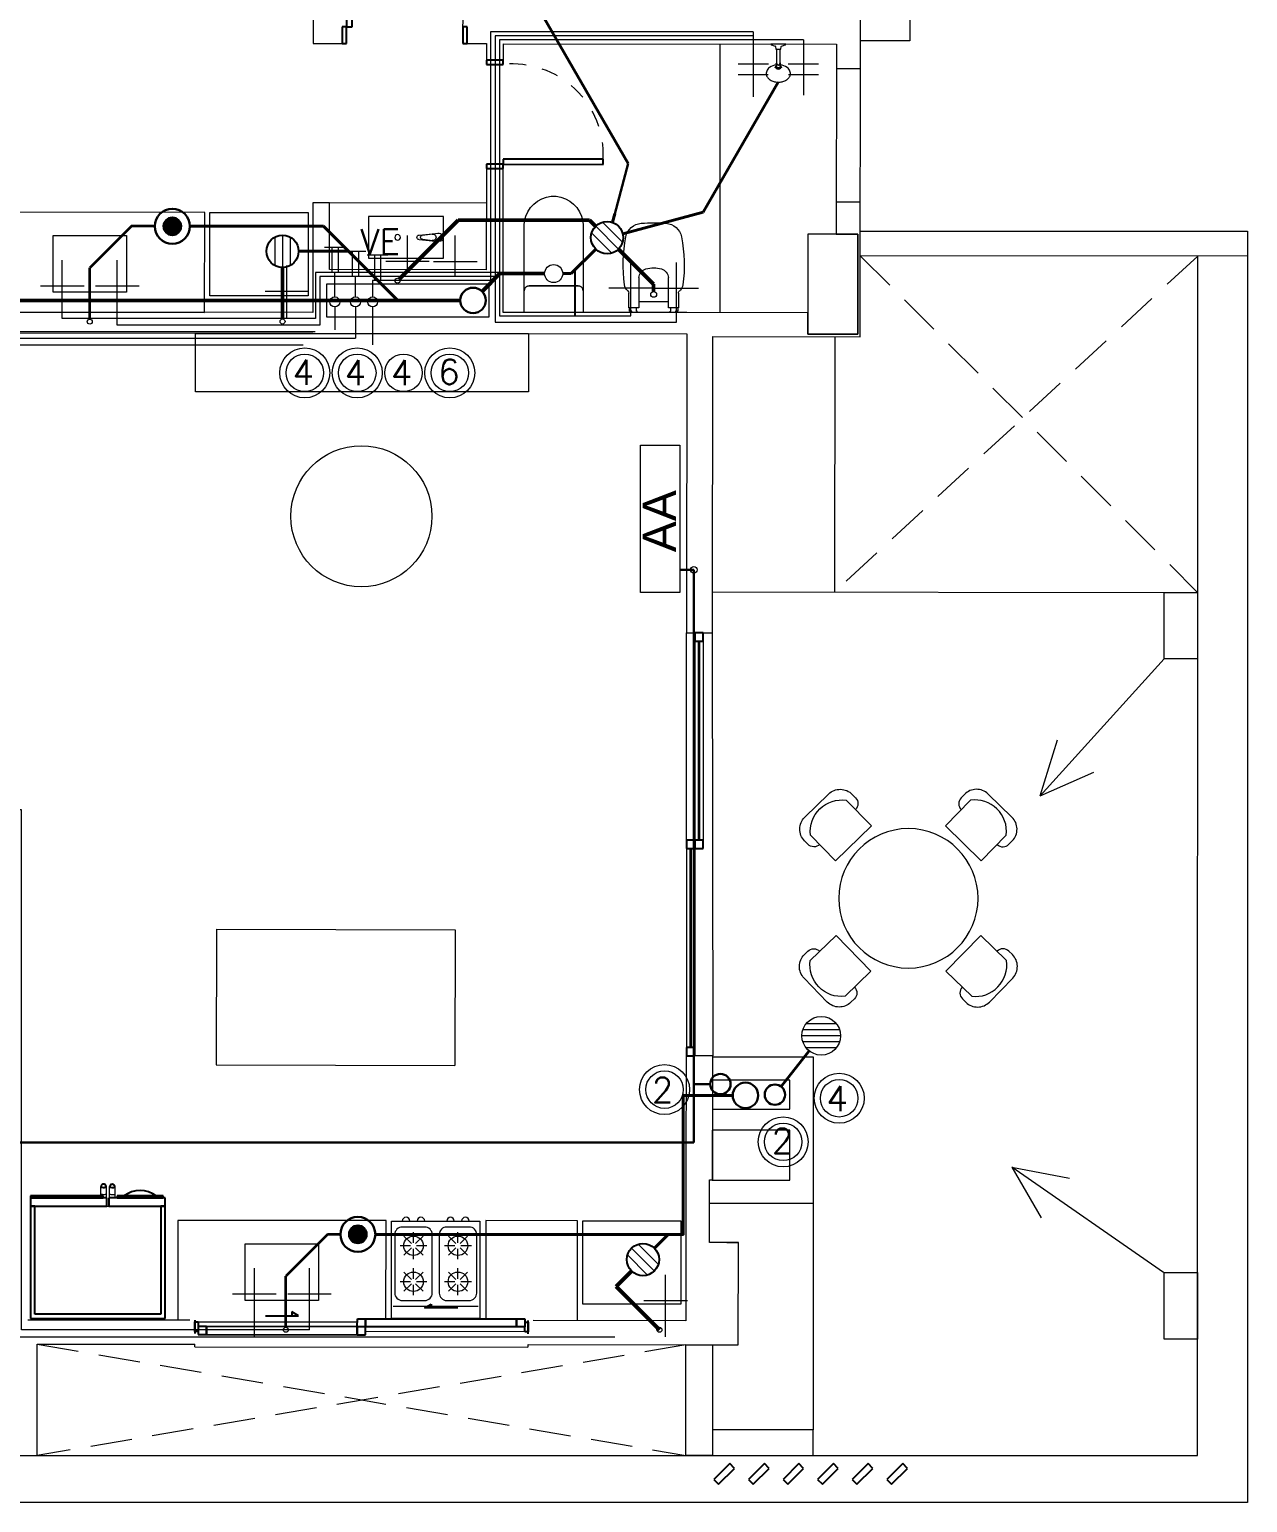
# Model space of a CAD drawing. Header units: millimetres. Extents: x 539 to 842, y -453 to -96.
# Drawn here: x 824.04 to 831.36, y -272.59 to -263.75 of the extents above; entities that cross this region are included whole.
import ezdxf
from ezdxf.enums import TextEntityAlignment as Align

# ---------------------------------------------------------------- set-up
doc = ezdxf.new("R2010")
doc.units = ezdxf.units.MM
doc.header["$LTSCALE"] = 0.1
for name, pattern in [('ACAD_ISO02W100', [15, 12, -3]), ('CONTINUA', [0]), ('HIDDEN', [0.375, 0.25, -0.125]), ('Trazo', [0.00635, 0.003175, -0.003175])]:
    doc.linetypes.add(name, pattern=pattern)
doc.layers.get('0').update_dxf_attribs({"lineweight": 5})
for name, color, linetype, lineweight in [('00-Agua Caliente', 1, 'Continuous', 20), ('00-Agua Fria', 5, 'ACAD_ISO02W100', 20), ('00-Texto AC', 7, 'Continuous', 18), ('00-Texto AF', 7, 'Continuous', 18), ('A-DETL-GENF', 7, 'Continuous', 5), ('A-DOOR', 7, 'Continuous', 5), ('A-GENM', 7, 'Continuous', 5), ('A-GLAZ', 7, 'Continuous', 5), ('A-GLAZ-CURT', 7, 'Continuous', 5), ('A-GLAZ-CWMG', 7, 'Continuous', 5), ('A-GLAZ-SILL', 7, 'Continuous', 5), ('Arq-Equipamiento', 250, 'Continuous', 5), ('Lavarropa', 7, 'HIDDEN', 5), ('MUEBLES', 250, 'Continuous', 5), ('P-SANR-FIXT', 7, 'Continuous', 5)]:
    doc.layers.add(name, color=color, linetype=linetype, lineweight=lineweight)
for name, color, linetype in [('00-Pluvial', 40, 'Continuous'), ('00-Secundario', 24, 'Continuous'), ('00-Ventilacion', 3, 'Continuous'), ('Secundario', 24, 'Continuous'), ('Textos', 7, 'Continuous')]:
    doc.layers.add(name, color=color, linetype=linetype)
doc.layers.add('00-Primario', color=7, linetype='Continuous', true_color=0xff2400)
doc.layers.add('A-DOOR-HDLN', color=5, linetype='Trazo', lineweight=5, true_color=0x0000ff)
doc.styles.add('Romans', font='romans.shx')
doc.styles.get("Standard").update_dxf_attribs({"font": 'arial.ttf'})

# ---------------------------------------------------------------- blocks, each defined once
blk = doc.blocks.new('Family6 - Puerta OBLAK - Baño-2882893-1-TORRE-ARQ-PB')
at = {"layer": 'A-DOOR', "color": 8, "lineweight": 25}
for p, q in [((-0.3, 0.05), (-0.325, 0.05)), ((-0.325, 0.05), (-0.325, -0.05)), ((-0.3, -0.05), (-0.3, 0.05)), ((0.325, 0.05), (0.3, 0.05)), ((0.3, 0.05), (0.3, -0.05)), ((0.325, -0.05), (0.325, 0.05)), ((-0.325, -0.05), (-0.3, -0.05)), ((-0.2685, -0.0508), (-0.3, -0.0508)), ((-0.3, -0.0508), (-0.3, -0.6507)), ((-0.2685, -0.6507), (-0.2685, -0.0508)), ((0.3, -0.05), (0.325, -0.05)), ((-0.3, -0.6507), (-0.2685, -0.6507))]:
    blk.add_line(p, q, dxfattribs=at)
at = {"layer": 'A-DOOR-HDLN', "color": 8}
blk.add_arc((-0.2437, -0.1049), 0.5464, 267.40168, 5.68796, dxfattribs=at)
blk = doc.blocks.new('Family5 - Puerta OPBLAK - Dormitorio-2880729-1-TORRE-ARQ-PB')
at = {"layer": 'A-DOOR', "color": 8, "lineweight": 25}
for p, q in [((-0.35, 0.05), (-0.375, 0.05)), ((-0.375, 0.05), (-0.375, -0.05)), ((-0.35, -0.05), (-0.35, 0.05)), ((0.375, 0.05), (0.35, 0.05)), ((0.35, 0.05), (0.35, -0.05)), ((0.375, -0.05), (0.375, 0.05)), ((-0.375, -0.05), (-0.35, -0.05)), ((0.35, -0.05), (0.315, -0.05)), ((0.315, -0.05), (0.315, -0.75)), ((0.35, -0.75), (0.35, -0.05)), ((0.35, -0.05), (0.375, -0.05)), ((0.315, -0.75), (0.35, -0.75))]:
    blk.add_line(p, q, dxfattribs=at)
at = {"layer": 'A-DOOR-HDLN', "color": 8}
blk.add_arc((0.3017, -0.0967), 0.6534, 175.89838, 271.16402, dxfattribs=at)
blk = doc.blocks.new('Windows_Opening-Slide_UFME_Fenetre_Coulissante_2V - 1_20 x 2_00-2724253-1-TORRE-ARQ-PB')
at = {"layer": 'A-GLAZ', "color": 8, "lineweight": 25}
for p, q in [((-0.5775, 0.1), (-0.3775, 0.1)), ((-0.4175, 0.1231), (-0.4175, 0.1)), ((-0.3775, 0.1), (-0.4175, 0.1231)), ((0.5775, 0.148), (0.3775, 0.148)), ((-1, 0.072), (-1, -0.008)), ((-1, 0.063), (-0.98, 0.063)), ((-1, 0.005), (-1, 0.063)), ((-0.98, 0.005), (-1, 0.005)), ((-0.98, 0.063), (-0.98, 0.034)), ((-0.98, 0.034), (-0.98, -0.014)), ((-0.93, 0.034), (-0.98, 0.034)), ((-0.025, 0.034), (-0.93, 0.034)), ((-0.93, 0.034), (-0.93, -0.014)), ((-0.93, -0.014), (-0.93, 0.034)), ((-0.025, 0.082), (0.025, 0.082)), ((-0.025, 0.034), (-0.025, 0.082)), ((-0.025, -0.014), (-0.025, 0.034)), ((0.025, 0.034), (-0.025, 0.034)), ((-0.025, 0.034), (-0.025, -0.014)), ((0.025, 0.034), (-0.025, 0.034)), ((0.025, 0.034), (0.025, 0.082)), ((0.025, 0.082), (0.93, 0.082)), ((0.025, 0.082), (0.025, 0.034)), ((0.025, -0.014), (0.025, 0.034)), ((0.93, 0.034), (0.025, 0.034)), ((0.93, 0.082), (0.93, 0.034)), ((0.93, 0.082), (0.98, 0.082)), ((0.93, 0.034), (0.93, 0.082)), ((0.98, 0.034), (0.93, 0.034)), ((0.98, 0.082), (0.98, 0.034)), ((0.98, 0.063), (1, 0.063)), ((0.98, 0.005), (0.98, 0.034)), ((1, 0.005), (0.98, 0.005)), ((1, -0.008), (1, 0.072)), ((1, 0.063), (1, 0.005)), ((-0.98, -0.014), (-0.93, -0.014)), ((-0.93, -0.014), (-0.025, -0.014)), ((-0.025, -0.014), (0.025, -0.014))]:
    blk.add_line(p, q, dxfattribs=at)
at = {"layer": 'A-GLAZ', "lineweight": 25}
for p, q in [((0.3775, 0.148), (0.4175, 0.1711)), ((0.4175, 0.1711), (0.4175, 0.148))]:
    blk.add_line(p, q, dxfattribs=at)
at = {"layer": 'A-GLAZ', "color": 8}
for p, q in [((-0.98, 0.063), (-0.025, 0.063)), ((0.98, 0.005), (0.025, 0.005))]:
    blk.add_line(p, q, dxfattribs=at)
at = {"layer": 'A-GLAZ-SILL', "color": 8}
for p, q in [((-1, -0.088), (-1, -0.072)), ((-1, -0.088), (1, -0.088)), ((1, -0.072), (1, -0.088))]:
    blk.add_line(p, q, dxfattribs=at)
blk = doc.blocks.new('GE_Profile_Stainless_Steel_256_cu_ft_Side-by-Side_Refrigerator_ENERGY_STAR_7908 - GE_Profile_Stainless_Steel_256_cu_ft_Side-by-Side_Refrigerator_ENERGY_STAR_7908-2745218-2-TORRE-ARQ- PB _-2_14_')
at = {"layer": 'A-GENM', "color": 8, "lineweight": 25}
for p, q in [((-0.404, 0.4445), (-0.404, -0.2302)), ((0.404, 0.4445), (-0.404, 0.4445)), ((0.404, -0.2302), (0.404, 0.4445)), ((-0.3786, -0.2302), (-0.3786, 0.4191)), ((-0.3786, 0.4191), (0.3786, 0.4191)), ((0.3786, 0.4191), (0.3786, -0.2302)), ((-0.067, -0.2302), (-0.404, -0.2302)), ((-0.404, -0.2302), (-0.404, -0.2805)), ((-0.404, -0.2302), (-0.3786, -0.2302)), ((-0.067, -0.2805), (-0.067, -0.2302)), ((0.404, -0.2302), (-0.0543, -0.2302)), ((-0.0543, -0.2302), (-0.0543, -0.2805)), ((0.3786, -0.2302), (0.404, -0.2302)), ((0.404, -0.2805), (0.404, -0.2302)), ((-0.404, -0.2805), (-0.067, -0.2805)), ((-0.1175, -0.2805), (-0.3937, -0.2805)), ((-0.3937, -0.2805), (-0.3937, -0.2912)), ((-0.3937, -0.2912), (-0.1175, -0.2912)), ((-0.1552, -0.29), (-0.3526, -0.29)), ((-0.1175, -0.2912), (-0.1175, -0.2805)), ((-0.0543, -0.2805), (0.404, -0.2805)), ((0.404, -0.2805), (-0.0316, -0.2805)), ((-0.0316, -0.2805), (-0.0316, -0.2912)), ((-0.0316, -0.2912), (0.404, -0.2912)), ((0.404, -0.2912), (0.404, -0.2805))]:
    blk.add_line(p, q, dxfattribs=at)
at = {"layer": 'A-GENM', "color": 8}
for p, q in [((-0.0543, -0.2302), (-0.067, -0.2302)), ((-0.103, -0.3007), (-0.103, -0.2833)), ((-0.103, -0.3381), (-0.103, -0.3007)), ((-0.103, -0.3451), (-0.103, -0.3381)), ((-0.0712, -0.284), (-0.0712, -0.3014)), ((-0.0712, -0.3014), (-0.0712, -0.3391)), ((-0.0712, -0.3391), (-0.0712, -0.3462)), ((-0.0508, -0.3023), (-0.0508, -0.2849)), ((-0.0508, -0.3399), (-0.0508, -0.3023)), ((-0.0508, -0.347), (-0.0508, -0.3399)), ((-0.0191, -0.2912), (-0.0191, -0.3015)), ((-0.0191, -0.3015), (-0.0191, -0.3389)), ((-0.0191, -0.3389), (-0.0191, -0.346))]:
    blk.add_line(p, q, dxfattribs=at)
at = {"layer": 'A-GENM', "color": 8, "flags": 128}
for points in [[(-0.103, -0.3381), (-0.103, -0.3378), (-0.103, -0.3373), (-0.103, -0.3365), (-0.103, -0.3354), (-0.103, -0.3341), (-0.103, -0.3325), (-0.103, -0.3307), (-0.103, -0.3286), (-0.103, -0.3262), (-0.103, -0.3236), (-0.103, -0.3208), (-0.103, -0.3177), (-0.103, -0.3143), (-0.103, -0.3108), (-0.103, -0.307), (-0.103, -0.303), (-0.103, -0.3007)], [(-0.0191, -0.3015), (-0.0191, -0.3056), (-0.0191, -0.3096), (-0.0191, -0.3132), (-0.0191, -0.3167), (-0.0191, -0.3199), (-0.0191, -0.3229), (-0.0191, -0.3257), (-0.0191, -0.3281), (-0.0191, -0.3304), (-0.0191, -0.3324), (-0.0191, -0.3341), (-0.0191, -0.3356), (-0.0191, -0.3368), (-0.0191, -0.3377), (-0.0191, -0.3384), (-0.0191, -0.3388), (-0.0191, -0.3389)]]:
    blk.add_lwpolyline(points, dxfattribs=at)
at = {"layer": 'A-GENM', "color": 8, "lineweight": 25, "flags": 128}
for points in [[(-0.0712, -0.3462), (-0.0772, -0.3431), (-0.0836, -0.3415), (-0.0903, -0.3413), (-0.0968, -0.3425), (-0.103, -0.3451)], [(-0.103, -0.3451), (-0.1024, -0.3492), (-0.1009, -0.3529), (-0.0985, -0.3562), (-0.0953, -0.3587), (-0.0916, -0.3604), (-0.0876, -0.361), (-0.0836, -0.3606), (-0.0797, -0.3592), (-0.0764, -0.3569), (-0.0738, -0.3538), (-0.072, -0.3501), (-0.0712, -0.3462)], [(-0.0191, -0.346), (-0.0252, -0.3433), (-0.0317, -0.3421), (-0.0384, -0.3423), (-0.0449, -0.344), (-0.0508, -0.347)], [(-0.0508, -0.347), (-0.05, -0.351), (-0.0483, -0.3546), (-0.0456, -0.3577), (-0.0423, -0.36), (-0.0385, -0.3614), (-0.0344, -0.3618), (-0.0304, -0.3612), (-0.0267, -0.3595), (-0.0235, -0.357), (-0.0211, -0.3538), (-0.0196, -0.35), (-0.0191, -0.346)]]:
    blk.add_lwpolyline(points, dxfattribs=at)
at = {"layer": 'A-GENM', "color": 8, "lineweight": 25}
blk.add_arc((-0.2539, -0.1634), 0.1605, 232.06769, 307.93231, dxfattribs=at)
at = {"layer": 'A-GENM', "color": 8}
for centre, start_param, end_param in [((-0.0879, -0.302), 0.990204, 2.086934), ((-0.0341, -0.3028), 1.493351, 2.151389)]:
    blk.add_ellipse(centre, major_axis=(0.0304, 0), ratio=0.707107, start_param=start_param, end_param=end_param, dxfattribs=at)
for points in [[(-0.103, -0.3007), (-0.0991, -0.299), (-0.0915, -0.2973), (-0.0802, -0.298), (-0.074, -0.3001), (-0.0712, -0.3014)], [(-0.0508, -0.3023), (-0.0471, -0.3005), (-0.0396, -0.2984), (-0.0283, -0.2986), (-0.022, -0.3003), (-0.0191, -0.3015)]]:
    blk.add_open_spline(points, degree=3, knots=[0, 0, 0, 0, 0.4, 0.7, 1, 1, 1, 1], dxfattribs=at)
blk = doc.blocks.new('Cocina 51cm')
at = {"layer": 'MUEBLES', "color": 8}
for p, q in [((-0.255, -0.036), (0, -0.036)), ((0, -0.036), (0.255, -0.036)), ((-0.1908, -0.1273), (-0.1462, -0.1718)), ((-0.1335, -0.1035), (-0.1335, -0.1666)), ((-0.0762, -0.1273), (-0.1207, -0.1718)), ((0.0762, -0.1273), (0.1207, -0.1718)), ((0.1335, -0.1035), (0.1335, -0.1666)), ((0.1908, -0.1273), (0.1462, -0.1718)), ((-0.2145, -0.1846), (-0.1515, -0.1846)), ((-0.1462, -0.1973), (-0.1908, -0.2419)), ((-0.1335, -0.2026), (-0.1335, -0.2656)), ((-0.1207, -0.1973), (-0.0762, -0.2419)), ((-0.1154, -0.1846), (-0.0524, -0.1846)), ((0.0524, -0.1846), (0.1154, -0.1846)), ((0.1207, -0.1973), (0.0762, -0.2419)), ((0.1335, -0.2026), (0.1335, -0.2656)), ((0.1462, -0.1973), (0.1908, -0.2419)), ((0.1515, -0.1846), (0.2145, -0.1846)), ((-0.1908, -0.3433), (-0.1462, -0.3879)), ((-0.1335, -0.3196), (-0.1335, -0.3826)), ((-0.0762, -0.3433), (-0.1207, -0.3879)), ((0.0762, -0.3433), (0.1207, -0.3879)), ((0.1335, -0.3196), (0.1335, -0.3826)), ((0.1908, -0.3433), (0.1462, -0.3879)), ((-0.2145, -0.4006), (-0.1515, -0.4006)), ((-0.1462, -0.4134), (-0.1908, -0.4579)), ((-0.1335, -0.4187), (-0.1335, -0.4817)), ((-0.1207, -0.4134), (-0.0762, -0.4579)), ((-0.1154, -0.4006), (-0.0524, -0.4006)), ((0.0524, -0.4006), (0.1154, -0.4006)), ((0.1207, -0.4134), (0.0762, -0.4579)), ((0.1335, -0.4187), (0.1335, -0.4817)), ((0.1462, -0.4134), (0.1908, -0.4579)), ((0.1515, -0.4006), (0.2145, -0.4006))]:
    blk.add_line(p, q, dxfattribs=at)
blk.add_lwpolyline([(-0.265, 0.036), (0.265, 0.036), (0.265, -0.5492), (-0.265, -0.5492)], close=True, dxfattribs=at)
for points in [[(-0.201, -0.5132), (-0.0659, -0.5132, 0.414214), (-0.0209, -0.4682), (-0.0209, -0.117, 0.414214), (-0.0659, -0.072), (-0.201, -0.072, 0.414214), (-0.246, -0.117), (-0.246, -0.4682, 0.414214)], [(0.0659, -0.5132), (0.201, -0.5132, 0.414214), (0.246, -0.4682), (0.246, -0.117, 0.414214), (0.201, -0.072), (0.0659, -0.072, 0.414214), (0.0209, -0.117), (0.0209, -0.4682, 0.414214)]]:
    blk.add_lwpolyline(points, format="xyb", close=True, dxfattribs=at)
for centre in [(-0.1335, -0.1846), (0.1335, -0.1846), (-0.1335, -0.4006), (0.1335, -0.4006)]:
    blk.add_circle(centre, 0.0585, dxfattribs=at)
for centre in [(-0.1782, -0.5492), (-0.0887, -0.5492), (0.0887, -0.5492), (0.1782, -0.5492)]:
    blk.add_arc(centre, 0.0225, 180, 0, dxfattribs=at)
blk = doc.blocks.new('Shower-Valve_Trim-KOHLER-Alteo-K-TS45106 - 2_5 GPM_ 2BZ-Oil-Rubed Nickel-V7-2-TORRE-ARQ- PB _-2_14_')
at = {"layer": 'P-SANR-FIXT', "color": 8}
for p, q in [((2.5274, -14.2181), (2.5169, -14.2613)), ((2.5304, -14.2201), (2.5274, -14.2181)), ((2.5169, -14.2613), (2.5063, -14.3045)), ((2.5063, -14.3045), (2.5099, -14.304)), ((2.5273, -14.281), (2.5422, -14.2823)), ((2.5491, -14.2543), (2.5352, -14.2486)), ((2.5433, -14.2816), (2.544, -14.2785)), ((2.544, -14.2785), (2.5489, -14.2585)), ((2.544, -14.2785), (2.6228, -14.2978)), ((2.5489, -14.2585), (2.5496, -14.2555)), ((2.6277, -14.2778), (2.5489, -14.2585)), ((2.6228, -14.2978), (2.6275, -14.299)), ((2.6273, -14.3012), (2.6353, -14.3032)), ((2.6277, -14.2778), (2.6324, -14.2789)), ((2.6412, -14.2788), (2.6333, -14.2768)), ((2.6353, -14.3032), (2.6403, -14.3044)), ((2.6412, -14.2788), (2.6463, -14.28))]:
    blk.add_line(p, q, dxfattribs=at)
for centre, radius, start, end in [((2.5286, -14.2227), 0.00317, 6.88973, 54.99277), ((2.3096, -14.2492), 0.2237, 0.86448, 6.88973), ((2.697, -14.2785), 0.0469, 98.13329, 131.08312), ((2.696, -14.2716), 0.0399, 63.16756, 98.13329), ((2.6956, -14.2724), 0.0408, 36.25317, 63.16756), ((2.5094, -14.3008), 0.00318, 277.49573, 325.59877), ((2.3275, -14.1762), 0.2237, 325.59877, 331.62402), ((2.527, -14.284), 0.00308, 84.79207, 151.62402), ((2.5364, -14.2458), 0.00308, 180.86448, 247.69643), ((2.5423, -14.2813), 0.000995, 264.79207, 346.24425), ((2.5487, -14.2552), 0.000995, 346.24425, 67.69643), ((2.629, -14.2944), 0.00706, 209.18005, 256.24425), ((2.6316, -14.2837), 0.00706, 76.24425, 123.30845), ((2.7252, -14.3132), 0.0905, 173.6216, 201.40538), ((2.6532, -14.2979), 0.0156, 203.24425, 228.68804), ((2.6423, -14.2962), 0.00848, 256.24425, 285.40268), ((2.7256, -14.3114), 0.0905, 131.08312, 158.8669), ((2.6414, -14.2929), 0.0119, 285.40268, 336.41209), ((2.6547, -14.2917), 0.0156, 103.80047, 129.24425), ((2.6364, -14.3294), 0.0206, 46.321, 64.72443), ((2.6442, -14.2882), 0.00848, 47.08582, 76.24425), ((2.6419, -14.2907), 0.0119, 356.07641, 47.08582), ((2.639, -14.2912), 0.0148, 333.96033, 346.24425), ((2.639, -14.2912), 0.0148, 346.24425, 358.52817), ((2.6544, -14.2561), 0.0206, 267.76407, 286.1675), ((2.6759, -14.2869), 0.0652, 13.90573, 36.25317), ((2.642, -14.2919), 0.0998, 333.27475, 346.24425), ((2.642, -14.2919), 0.0998, 346.24425, 359.21375), ((2.6548, -14.2921), 0.0869, 359.21375, 13.90573), ((2.6846, -14.3292), 0.0469, 201.40538, 234.35521), ((2.6805, -14.3348), 0.0399, 234.35521, 269.32094), ((2.6805, -14.334), 0.0408, 269.32094, 296.23533), ((2.6697, -14.312), 0.0652, 296.23533, 318.58277), ((2.6535, -14.2977), 0.0869, 318.58277, 333.27475)]:
    blk.add_arc(centre, radius, start, end, dxfattribs=at)
for centre, major_axis, start_param, end_param in [((2.63, -14.289), (0.0025, 0.01), 3.141593, 4.712389), ((2.63, -14.289), (0.0025, 0.01), 4.712389, 6.283185), ((2.6499, -14.2938), (0.0042, 0.0171), 2.888228, 4.712389), ((2.6499, -14.2938), (0.00241, 0.00985), 3.041039, 4.712389), ((2.6499, -14.2938), (0.0042, 0.0171), 4.712389, 6.53655), ((2.6499, -14.2938), (0.00241, 0.00985), 4.712389, 6.383739)]:
    blk.add_ellipse(centre, major_axis=major_axis, ratio=0.707107, start_param=start_param, end_param=end_param, dxfattribs=at)
for points in [[(2.6393, -14.2912), (2.6389, -14.2927), (2.6378, -14.2956), (2.6351, -14.2992), (2.632, -14.301), (2.6293, -14.3015), (2.628, -14.3014), (2.6273, -14.3012)], [(2.6393, -14.2912), (2.6397, -14.2897), (2.64, -14.2867), (2.6392, -14.2823), (2.6374, -14.2792), (2.6352, -14.2775), (2.634, -14.277), (2.6333, -14.2768)]]:
    blk.add_open_spline(points, degree=3, knots=[1.570796, 1.570796, 1.570796, 1.570796, 1.963495, 2.356194, 2.748894, 2.945243, 3.141593, 3.141593, 3.141593, 3.141593], dxfattribs=at)
blk = doc.blocks.new('Sanitary_Toilets_Ceramica-Catalano_Zero-70-One-Piece-Close-Coupled-Syphonic - Default-V1-2-TORRE-ARQ- PB _-2_14_')
at = {"layer": 'A-DETL-GENF', "color": 8}
for p, q in [((0.0444, 0.177), (0.0015, 0.177)), ((0.0887, 0.177), (0.0444, 0.177)), ((0.1331, 0.177), (0.0887, 0.177)), ((0.1331, 0.177), (0.1423, 0.1755)), ((0.524, 0.177), (0.1331, 0.177)), ((0.1423, 0.1755), (0.1331, 0.177)), ((0.5531, 0.1746), (0.524, 0.177)), ((0.1423, 0.1755), (0.1507, 0.1713)), ((0.1507, 0.1713), (0.1423, 0.1755)), ((0.1507, 0.1713), (0.1573, 0.1646)), ((0.1573, 0.1646), (0.1507, 0.1713)), ((0.1573, 0.1646), (0.1616, 0.1563)), ((0.1616, 0.1563), (0.1573, 0.1646)), ((0.1616, 0.1563), (0.1631, 0.147)), ((0.1631, 0.147), (0.1616, 0.1563)), ((0.1631, 0.147), (0.1631, -0.147)), ((0.1631, 0.098), (0.1631, 0.147)), ((0.1631, 0.049), (0.1631, 0.098)), ((0.5815, 0.1674), (0.5531, 0.1746)), ((0.6082, 0.1557), (0.5815, 0.1674)), ((0.6327, 0.1397), (0.6082, 0.1557)), ((0.6542, 0.1199), (0.6327, 0.1397)), ((0.6722, 0.0968), (0.6542, 0.1199)), ((0.6861, 0.0711), (0.6722, 0.0968)), ((0.1631, 0), (0.1631, 0.049)), ((0.6956, 0.0435), (0.6861, 0.0711)), ((0.7004, 0.0146), (0.6956, 0.0435)), ((0.7004, -0.0146), (0.7004, 0.0146)), ((0.1631, -0.049), (0.1631, 0)), ((0.1631, -0.098), (0.1631, -0.049)), ((0.6722, -0.0968), (0.6861, -0.0711)), ((0.6861, -0.0711), (0.6956, -0.0435)), ((0.6956, -0.0435), (0.7004, -0.0146)), ((0.1423, -0.1755), (0.1331, -0.177)), ((0.1331, -0.177), (0.1423, -0.1755)), ((0.1507, -0.1713), (0.1423, -0.1755)), ((0.1423, -0.1755), (0.1507, -0.1713)), ((0.1573, -0.1646), (0.1507, -0.1713)), ((0.1507, -0.1713), (0.1573, -0.1646)), ((0.1616, -0.1563), (0.1573, -0.1646)), ((0.1573, -0.1646), (0.1616, -0.1563)), ((0.1631, -0.147), (0.1616, -0.1563)), ((0.1616, -0.1563), (0.1631, -0.147)), ((0.1631, -0.147), (0.1631, -0.098)), ((0.524, -0.177), (0.5531, -0.1746)), ((0.5531, -0.1746), (0.5815, -0.1674)), ((0.5815, -0.1674), (0.6082, -0.1557)), ((0.6082, -0.1557), (0.6327, -0.1397)), ((0.6327, -0.1397), (0.6542, -0.1199)), ((0.6542, -0.1199), (0.6722, -0.0968)), ((0.0015, -0.177), (0.0444, -0.177)), ((0.0444, -0.177), (0.0887, -0.177)), ((0.0887, -0.177), (0.1331, -0.177)), ((0.1331, -0.177), (0.524, -0.177))]:
    blk.add_line(p, q, dxfattribs=at)
blk = doc.blocks.new('Vitreous china bidet _ Debba _ Roca _ 355994xx0 - White - Debba- Roca-2705266-2-TORRE-ARQ- PB _-2_14_')
at = {"layer": 'P-SANR-FIXT', "color": 8}
for p, q in [((0.0357, 0.0802), (0.0357, 0.2622)), ((0.2143, 0.2622), (0.2143, 0.0802)), ((-0.0236, 0.1689), (-0.0236, 0.0802)), ((0.0357, 0.1159), (0.2143, 0.1159)), ((0.2736, 0.0802), (0.2738, 0.1687)), ((-0.0236, 0.0802), (-0.0194, 0.0802)), ((-0.0194, 0.0802), (-0.0194, 0.0596)), ((-0.0194, 0.0802), (0.0221, 0.0802)), ((-0.0194, 0.0596), (-0.006, 0.0596)), ((-0.006, 0.0596), (-0.006, 0.0508)), ((0.0221, 0.0802), (0.0357, 0.0802)), ((0.0221, 0.0596), (0.0221, 0.0802)), ((0.026, 0.0596), (0.0221, 0.0596)), ((0.026, 0.0508), (0.026, 0.0596)), ((0.2143, 0.0802), (0.2279, 0.0802)), ((0.224, 0.0596), (0.2279, 0.0596)), ((0.224, 0.0508), (0.224, 0.0596)), ((0.2279, 0.0802), (0.2694, 0.0802)), ((0.2279, 0.0596), (0.2279, 0.0802)), ((0.256, 0.0508), (0.256, 0.0596)), ((0.256, 0.0596), (0.2694, 0.0596)), ((0.2694, 0.0596), (0.2694, 0.0802)), ((0.2694, 0.0802), (0.2736, 0.0802))]:
    blk.add_line(p, q, dxfattribs=at)
for centre, radius, start, end in [((0.0575, 0.4868), 0.1013, 93.86915, 168.75559), ((0.125, -0.5106), 1.1009, 86.13085, 93.86915), ((0.1925, 0.4868), 0.1013, 11.24441, 86.13085), ((0.8089, 0.3374), 0.8673, 168.75559, 187.87391), ((-0.5589, 0.3374), 0.8673, 352.12609, 11.24441), ((0.1, 0.2529), 0.0649, 110.16908, 171.83092), ((0.1293, 0.1353), 0.1859, 91.32885, 106.15101), ((0.1207, 0.1353), 0.1859, 73.84899, 88.67115), ((0.15, 0.2529), 0.0649, 8.16908, 69.83092), ((0.0086, 0.2267), 0.0594, 187.87391, 225.1331), ((-0.0411, 0.1689), 0.0175, 0, 63.70008), ((0.125, 0.1608), 0.0175, 0, 180), ((0.2904, 0.1686), 0.0167, 126.27151, 179.72849), ((0.2414, 0.2267), 0.0594, 311.25476, 352.12609), ((0.125, 0.1608), 0.0175, 180, 0)]:
    blk.add_arc(centre, radius, start, end, dxfattribs=at)
blk = doc.blocks.new('mesad')
at = {"layer": 'MUEBLES'}
for points in [[(-0.3235, 0.533), (-0.3235, 0.533, 0.414214), (-0.3245, 0.6037), (-0.3454, 0.6241, 0.414214), (-0.4868, 0.6222), (-0.6263, 0.4788, 0.414214), (-0.6244, 0.3374), (-0.6035, 0.3171, 0.414214), (-0.5328, 0.318), (-0.5328, 0.318)], [(0.3235, 0.533), (0.3235, 0.533, -0.414214), (0.3245, 0.6037), (0.3454, 0.6241, -0.414214), (0.4868, 0.6222), (0.6263, 0.4788, -0.414214), (0.6244, 0.3374), (0.6035, 0.3171, -0.414214), (0.5328, 0.318), (0.5328, 0.318)], [(-0.533, -0.3235), (-0.533, -0.3235, 0.414214), (-0.6037, -0.3245), (-0.6241, -0.3454, 0.414214), (-0.6222, -0.4868), (-0.4788, -0.6263, 0.414214), (-0.3374, -0.6244), (-0.3171, -0.6035, 0.414214), (-0.318, -0.5328), (-0.318, -0.5328)], [(0.533, -0.3235), (0.533, -0.3235, -0.414214), (0.6037, -0.3245), (0.6241, -0.3454, -0.414214), (0.6222, -0.4868), (0.4788, -0.6263, -0.414214), (0.3374, -0.6244), (0.3171, -0.6035, -0.414214), (0.318, -0.5328), (0.318, -0.5328)]]:
    blk.add_lwpolyline(points, format="xyb", dxfattribs=at)
for points in [[(-0.5893, 0.3731), (-0.4344, 0.2223), (-0.2251, 0.4372), (-0.3801, 0.5881, 0.490132)], [(0.5893, 0.3731), (0.4344, 0.2223), (0.2251, 0.4372), (0.3801, 0.5881, -0.490132)], [(-0.3731, -0.5893), (-0.2223, -0.4344), (-0.4372, -0.2251), (-0.5881, -0.3801, 0.490132)], [(0.3731, -0.5893), (0.2223, -0.4344), (0.4372, -0.2251), (0.5881, -0.3801, -0.490132)]]:
    blk.add_lwpolyline(points, format="xyb", close=True, dxfattribs=at)
at = {"layer": 'MUEBLES', "ltscale": 1e-05}
blk.add_circle((0, 0), 0.4185, dxfattribs=at)
blk = doc.blocks.new('Bacha 45x25cm')
at = {"layer": 'MUEBLES', "color": 8}
for p, q in [((0.1116, 0.1456), (0.0994, 0.0278)), ((0.1062, 0.0625), (0.1134, 0.1271)), ((0.1367, 0.1258), (0.1438, 0.0625)), ((0.1384, 0.1456), (0.1506, 0.0278))]:
    blk.add_line(p, q, dxfattribs=at)
blk.add_lwpolyline([(0, 0.45), (0.25, 0.45), (0.25, 0), (0, 0)], close=True, dxfattribs=at)
blk.add_circle((0.125, 0.275), 0.0166, dxfattribs=at)
for centre, radius, start, end in [((0.125, 0.1456), 0.0134, 0, 180), ((0.125, 0.1258), 0.0117, 360, 173.64144), ((0.125, 0.0278), 0.0256, 168.17214, 11.82786), ((0.125, 0.0625), 0.0188, 167.28289, 12.84679)]:
    blk.add_arc(centre, radius, start, end, dxfattribs=at)
blk = doc.blocks.new('Panel de sistema - Acristalado-1102633-TORRE1-1 PISO')
at = {"layer": 'A-GLAZ-CURT', "lineweight": 18}
for p, q in [((0.5973, 0.005), (-0.5973, 0.005)), ((-0.5973, 0.005), (-0.5973, -0.005)), ((0.5973, -0.005), (0.5973, 0.005)), ((-0.5973, -0.005), (0.5973, -0.005))]:
    blk.add_line(p, q, dxfattribs=at)
blk = doc.blocks.new('Montante rectangular - 50x50-1102634-TORRE1-1 PISO')
at = {"layer": 'A-GLAZ-CWMG', "lineweight": 25}
for p, q in [((0, 0.025), (-0.05, 0.025)), ((-0.05, 0.025), (-0.05, -0.025)), ((0, -0.025), (0, 0.025)), ((-0.05, -0.025), (0, -0.025))]:
    blk.add_line(p, q, dxfattribs=at)
blk = doc.blocks.new('Montante rectangular - 50x50-1102635-TORRE1-1 PISO')
at = {"layer": 'A-GLAZ-CWMG', "lineweight": 25}
for p, q in [((-0.05, 0.025), (0, 0.025)), ((-0.05, -0.025), (-0.05, 0.025)), ((0, 0.025), (0, -0.025)), ((0, -0.025), (-0.05, -0.025))]:
    blk.add_line(p, q, dxfattribs=at)
blk = doc.blocks.new('Montante rectangular - 50x50-1088808-TORRE1-1 PISO')
at = {"layer": 'A-GLAZ-CWMG'}
for p, q in [((17.9027, 2.1642), (17.9027, 0.9696)), ((17.9527, 2.1642), (17.9527, 0.9696))]:
    blk.add_line(p, q, dxfattribs=at)
blk = doc.blocks.new('Montante rectangular - 4x15 a 45_-1095820-TORRE1-1 PISO')
at = {"layer": 'A-GLAZ-CWMG', "lineweight": 25}
for p, q in [((-0.0619, 0.0336), (-0.0336, 0.0619)), ((0.0336, -0.0619), (-0.0619, 0.0336)), ((-0.0336, 0.0619), (0.0619, -0.0336)), ((0.0619, -0.0336), (0.0336, -0.0619))]:
    blk.add_line(p, q, dxfattribs=at)
blk = doc.blocks.new('T1-2 A 4P-2020')
at = {"color": 8, "lineweight": 5}
for p, q in [((4124.4978, 1308.9634), (4124.5037, 1314.8483)), ((4121.2148, 1313.1419), (4121.2124, 1310.7247)), ((4121.2124, 1310.7247), (4121.3874, 1310.7245)), ((4122.1374, 1310.7238), (4122.2541, 1310.7236)), ((4122.2541, 1310.7236), (4122.254, 1310.6236)), ((4122.3555, 1310.6235), (4122.3556, 1310.722)), ((4122.3556, 1310.722), (4124.3556, 1310.72)), ((4123.656, 1310.72), (4123.656, 1309.1075)), ((4124.3556, 1310.72), (4124.3545, 1309.5785)), ((4122.254, 1310.6236), (4122.2548, 1310.6236)), ((4122.3548, 1310.6235), (4122.3555, 1310.6235)), ((4124.3555, 1310.573), (4124.4995, 1310.5728)), ((4122.3549, 1309.9985), (4122.3549, 1309.9735)), ((4122.2534, 1309.9736), (4122.2527, 1309.3656)), ((4122.2541, 1309.9736), (4122.2534, 1309.9736)), ((4122.354, 1309.1095), (4122.3549, 1309.9735)), ((4122.3549, 1309.9735), (4122.3541, 1309.9735)), ((4120.5614, 1309.7098), (4119.1815, 1309.7112)), ((4121.2114, 1309.7667), (4121.211, 1309.3667)), ((4121.3114, 1309.7666), (4121.2114, 1309.7667)), ((4121.311, 1309.3666), (4121.3114, 1309.7666)), ((4122.2531, 1309.7656), (4121.3114, 1309.7666)), ((4124.3555, 1309.773), (4124.4995, 1309.7728)), ((4120.5608, 1309.1098), (4120.5614, 1309.7098)), ((4119.651, 1309.2307), (4119.6513, 1309.5707)), ((4119.6513, 1309.5707), (4120.0913, 1309.5703)), ((4120.0913, 1309.5703), (4120.091, 1309.2303)), ((4124.1835, 1309.5787), (4124.1829, 1308.9787)), ((4124.4835, 1309.5784), (4124.1835, 1309.5787)), ((4124.3545, 1309.5785), (4124.4835, 1309.5784)), ((4124.4835, 1309.5784), (4124.4829, 1308.9784)), ((4124.4829, 1308.9784), (4124.4835, 1309.5784)), ((4121.211, 1309.3667), (4121.2108, 1309.1092)), ((4122.2527, 1309.3656), (4121.311, 1309.3666)), ((4121.2957, 1309.0816), (4121.2959, 1309.2816)), ((4121.2959, 1309.2816), (4122.2677, 1309.2806)), ((4122.2677, 1309.2806), (4122.2675, 1309.0806)), ((4120.091, 1309.2303), (4119.651, 1309.2307)), ((4121.2108, 1309.1092), (4117.6552, 1309.1127)), ((4119.1809, 1309.1112), (4120.5608, 1309.1098)), ((4123.4566, 1309.1084), (4122.354, 1309.1095)), ((4124.183, 1309.1077), (4123.4566, 1309.1084)), ((4124.1829, 1308.9787), (4124.183, 1309.1077)), ((4122.2675, 1309.0806), (4121.2957, 1309.0816)), ((4117.6551, 1308.9877), (4121.2106, 1308.9842)), ((4121.2106, 1308.9842), (4122.2674, 1308.9831)), ((4122.2674, 1308.9831), (4123.4565, 1308.9819)), ((4123.4565, 1308.9819), (4123.4554, 1307.1853)), ((4123.6108, 1307.1853), (4123.6125, 1308.9643)), ((4123.6125, 1308.9643), (4124.4978, 1308.9634)), ((4124.1829, 1308.9787), (4124.4829, 1308.9784)), ((4124.4829, 1308.9784), (4124.1829, 1308.9787)), ((4120.6321, 1305.4065), (4120.6305, 1304.5926)), ((4120.6321, 1305.4065), (4122.0663, 1305.4036)), ((4122.0663, 1305.4036), (4122.0646, 1304.5897)), ((4120.6304, 1304.5926), (4122.0646, 1304.5897)), ((4123.4522, 1304.646), (4123.4515, 1303.9873)), ((4123.6125, 1303.9021), (4123.6125, 1304.646)), ((4123.4515, 1303.9873), (4123.4506, 1303.0563)), ((4123.5921, 1303.5271), (4123.5924, 1303.9021)), ((4123.5924, 1303.9021), (4123.6125, 1303.9021)), ((4120.4004, 1303.6593), (4120.3998, 1303.0593)), ((4121.6504, 1303.6581), (4120.4004, 1303.6593)), ((4121.6498, 1303.0681), (4121.6504, 1303.6581)), ((4122.2504, 1303.6575), (4122.2498, 1303.0675)), ((4122.8004, 1303.6569), (4122.2504, 1303.6575)), ((4122.7998, 1303.0569), (4122.8004, 1303.6569)), ((4123.7666, 1303.527), (4123.5921, 1303.5271)), ((4123.6966, 1303.5271), (4123.7666, 1303.5269)), ((4123.766, 1302.912), (4123.7666, 1303.527)), ((4120.805, 1303.1789), (4120.8053, 1303.5189)), ((4120.8053, 1303.5189), (4121.2453, 1303.5185)), ((4121.2453, 1303.5185), (4121.245, 1303.1785)), ((4121.245, 1303.1785), (4120.805, 1303.1789)), ((4120.4732, 1303.0593), (4119.4998, 1303.0602)), ((4123.4506, 1303.0563), (4122.5332, 1303.0572)), ((4119.555, 1302.2477), (4119.5557, 1302.9162)), ((4119.5557, 1302.9162), (4120.5031, 1302.9152)), ((4122.5031, 1302.9132), (4123.5915, 1302.9121)), ((4123.5915, 1302.9121), (4123.766, 1302.912)), ((4118.4024, 1302.2488), (4119.555, 1302.2477))]:
    blk.add_line(p, q, dxfattribs=at)
at = {"color": 8, "linetype": 'HIDDEN', "lineweight": 5, "ltscale": 10}
for p, q in [((4126.5253, 1309.4481), (4124.3441, 1307.4311)), ((4124.4983, 1309.4501), (4126.5243, 1307.4292)), ((4123.4505, 1302.9119), (4119.555, 1302.2477)), ((4119.5557, 1302.9162), (4123.4505, 1302.2477))]:
    blk.add_line(p, q, dxfattribs=at)
at = {"color": 8}
for p, q in [((4126.5243, 1302.2477), (4126.5253, 1309.4481)), ((4124.3455, 1308.9641), (4124.3441, 1307.4311)), ((4123.6109, 1307.4318), (4126.3243, 1307.4292)), ((4123.4554, 1307.1853), (4123.6108, 1307.1853)), ((4123.4554, 1305.9407), (4123.4554, 1307.1853)), ((4123.6082, 1307.1853), (4123.6125, 1304.646)), ((4123.6125, 1304.646), (4123.4554, 1304.646)), ((4124.2158, 1303.7613), (4124.2158, 1302.4027)), ((4119.555, 1302.2477), (4126.5243, 1302.2477))]:
    blk.add_line(p, q, dxfattribs=at)
for points in [[(4124.4997, 1310.8892), (4124.7964, 1310.8891), (4124.7964, 1310.7391), (4124.4997, 1310.7392)], [(4124.0758, 1304.5013), (4123.6101, 1304.5013), (4123.6101, 1304.3263), (4124.0758, 1304.3263)], [(4124.0758, 1304.2013), (4123.6099, 1304.2013), (4123.6099, 1303.9013), (4124.0758, 1303.9013)], [(4123.4505, 1302.9119), (4123.6105, 1302.9119), (4123.6105, 1302.2477), (4123.4505, 1302.2477)]]:
    blk.add_lwpolyline(points, close=True, dxfattribs=at)
for points in [[(4124.4985, 1309.5978), (4126.8243, 1309.5978), (4126.8243, 1309.4478), (4124.4983, 1309.4501)], [(4126.8243, 1309.4478), (4126.8243, 1301.9653), (4115.5998, 1301.9653)], [(4126.3243, 1307.0292), (4126.3243, 1307.4292), (4126.5243, 1307.4292), (4126.5243, 1307.0292), (4126.3243, 1307.0292)], [(4123.6102, 1304.6413), (4124.2158, 1304.6413), (4124.2158, 1303.7613), (4123.5923, 1303.7613)], [(4126.3243, 1302.946), (4126.3243, 1303.346), (4126.5243, 1303.346), (4126.5243, 1302.946), (4126.3243, 1302.946)], [(4124.2159, 1302.2477), (4124.2159, 1302.4027), (4123.6159, 1302.4027)]]:
    blk.add_lwpolyline(points, dxfattribs=at)
at = {"color": 8, "lineweight": 5}
blk.add_lwpolyline([(4120.5068, 1308.9829), (4122.5068, 1308.9829), (4122.5068, 1308.6329), (4120.5068, 1308.6329), (4120.5068, 1308.9829)], dxfattribs=at)
blk.add_circle((4121.5025, 1307.8859), 0.4233, dxfattribs=at)
at = {"layer": 'Lavarropa', "color": 8, "linetype": 'CONTINUA', "lineweight": 13}
for points in [[(4120.5925, 1309.7098), (4121.1825, 1309.7098), (4121.1825, 1309.2098), (4120.5925, 1309.2098)], [(4122.8316, 1303.6569), (4123.4216, 1303.6569), (4123.4216, 1303.1569), (4122.8316, 1303.1569)]]:
    blk.add_lwpolyline(points, close=True, dxfattribs=at)
at = {"color": 8, "lineweight": 5}
for name, p, rotation in [('Family5 - Puerta OPBLAK - Dormitorio-2880729-1-TORRE-ARQ-PB', (4121.7624, 1310.7741), 179.9427042777395), ('Shower-Valve_Trim-KOHLER-Alteo-K-TS45106 - 2_5 GPM_ 2BZ-Oil-Rubed Nickel-V7-2-TORRE-ARQ- PB _-2_14_', (4137.2602, 1316.5558), 283.7557496523173), ('Family6 - Puerta OBLAK - Baño-2882893-1-TORRE-ARQ-PB', (4122.3044, 1310.2986), 89.94270428824395), ('GE_Profile_Stainless_Steel_256_cu_ft_Side-by-Side_Refrigerator_ENERGY_STAR_7908 - GE_Profile_Stainless_Steel_256_cu_ft_Side-by-Side_Refrigerator_ENERGY_STAR_7908-2745218-2-TORRE-ARQ- PB _-2_14_', (4119.9193, 1303.5146), 180), ('Cocina 51cm', (4121.9489, 1303.1061), 180.0000005719432), ('Windows_Opening-Slide_UFME_Fenetre_Coulissante_2V - 1_20 x 2_00-2724253-1-TORRE-ARQ-PB', (4121.5031, 1302.9862), 359.9427042803882)]:
    blk.add_blockref(name, p, dxfattribs=dict(at, rotation=rotation))
at = {"color": 8, "lineweight": 5, "xscale": -1}
for name, p, rotation in [('Sanitary_Toilets_Ceramica-Catalano_Zero-70-One-Piece-Close-Coupled-Syphonic - Default-V1-2-TORRE-ARQ- PB _-2_14_', (4122.6572, 1309.106), 270.0000000457745), ('Bacha 45x25cm', (4121.995, 1309.685), 90.00000028208164), ('mesad', (4124.7874, 1305.5922), 180)]:
    blk.add_blockref(name, p, dxfattribs=dict(at, rotation=rotation))
blk.add_blockref('Vitreous china bidet _ Debba _ Roca _ 355994xx0 - White - Debba- Roca-2705266-2-TORRE-ARQ- PB _-2_14_', (4123.3828, 1309.0568), dxfattribs=at)
at = {"color": 8, "extrusion": (0, 0, -1)}
for name, p, rotation in [('Montante rectangular - 50x50-1102635-TORRE1-1 PISO', (-4123.5304, 1307.1853), 90), ('Montante rectangular - 50x50-1102635-TORRE1-1 PISO', (-4123.4804, 1305.9407), 90), ('Montante rectangular - 4x15 a 45_-1095820-TORRE1-1 PISO', (-4123.681, 1302.137), 180), ('Montante rectangular - 4x15 a 45_-1095820-TORRE1-1 PISO', (-4123.8888, 1302.137), 180), ('Montante rectangular - 4x15 a 45_-1095820-TORRE1-1 PISO', (-4124.0966, 1302.137), 180), ('Montante rectangular - 4x15 a 45_-1095820-TORRE1-1 PISO', (-4124.3043, 1302.137), 180), ('Montante rectangular - 4x15 a 45_-1095820-TORRE1-1 PISO', (-4124.5121, 1302.137), 180), ('Montante rectangular - 4x15 a 45_-1095820-TORRE1-1 PISO', (-4124.7199, 1302.137), 180)]:
    blk.add_blockref(name, p, dxfattribs=dict(at, rotation=rotation))
at = {"color": 8}
for p in [(4105.6028, 1304.9711), (4105.5528, 1303.7264)]:
    blk.add_blockref('Montante rectangular - 50x50-1088808-TORRE1-1 PISO', p, dxfattribs=at)
for name, p, rotation in [('Panel de sistema - Acristalado-1102633-TORRE1-1 PISO', (4123.5304, 1306.538), 90), ('Montante rectangular - 50x50-1102634-TORRE1-1 PISO', (4123.5304, 1305.8907), 270), ('Panel de sistema - Acristalado-1102633-TORRE1-1 PISO', (4123.4804, 1305.2934), 90), ('Montante rectangular - 50x50-1102634-TORRE1-1 PISO', (4123.4804, 1304.646), 270)]:
    blk.add_blockref(name, p, dxfattribs=dict(at, rotation=rotation))
blk = doc.blocks.new('LLP')
at = {"layer": '00-Agua Fria', "color": 0, "linetype": 'Continuous', "lineweight": 20}
for p, q in [((-1, 2.4), (1, 2.4)), ((-0.3, 2.4), (-0.3, 0)), ((0.3, 2.4), (0.3, 0))]:
    blk.add_line(p, q, dxfattribs=at)

msp = doc.modelspace()

# ---------------------------------------------------------------- hatches: boundary and pattern name
at = {"layer": '00-Primario', "lineweight": 100}
for points in [[(824.953, -264.9307, 1), (824.8477, -264.9307, 1)], [(826.0667, -270.9824, 1), (825.9614, -270.9824, 1)]]:
    msp.add_hatch(color=256, dxfattribs=at).paths.add_polyline_path(points)

# ---------------------------------------------------------------- linework, layer by layer
at = {"layer": '00-Agua Caliente', "color": 1, "linetype": 'Continuous', "lineweight": 20}
for p, q in [((828.3888, -263.7626), (828.3888, -264.1533)), ((828.2975, -263.956), (828.48, -263.956)), ((828.2988, -264.019), (828.4787, -264.019)), ((826.599, -265.2314), (826.599, -264.9869)), ((824.5697, -265.5233), (824.5697, -265.1338)), ((826.4681, -265.1424), (826.7299, -265.1424)), ((827.9283, -265.5062), (827.9283, -265.1476)), ((824.7006, -265.2892), (824.4388, -265.2892)), ((827.7974, -265.3031), (828.0592, -265.3031)), ((825.7237, -271.5551), (825.7237, -271.1856)), ((825.8546, -271.341), (825.5928, -271.341))]:
    msp.add_line(p, q, dxfattribs=at)
at = {"layer": '00-Agua Caliente', "linetype": 'ACAD_ISO02W100', "ltscale": 3}
for points in [[(828.3888, -263.7626), (826.8112, -263.7626), (826.8112, -265.2563), (826.103, -265.2563), (826.103, -265.3548)], [(826.103, -265.4148), (826.103, -265.6431)], [(822.0849, -265.6431), (826.103, -265.6431)]]:
    msp.add_lwpolyline(points, dxfattribs=at)
at = {"layer": '00-Agua Caliente', "linetype": 'CONTINUA'}
for points in [[(828.3888, -263.787), (826.8393, -263.787), (826.8393, -265.5062), (827.9283, -265.5062)], [(826.8393, -265.2314), (825.7849, -265.2314), (825.7849, -265.5233), (824.5697, -265.5233)], [(825.9997, -265.3548), (825.9997, -265.2314)], [(825.9997, -265.4148), (825.9997, -265.6031)], [(822.1199, -265.6031), (825.9997, -265.6031)], [(825.7237, -271.5551), (823.9936, -271.5551), (823.9936, -268.4335), (822.9867, -268.4335), (822.9867, -266.7267), (820.3247, -266.7267)]]:
    msp.add_lwpolyline(points, dxfattribs=at)
at = {"layer": '00-Agua Caliente', "color": 1, "linetype": 'CONTINUA', "lineweight": 20}
for centre in [(825.9997, -265.3848), (826.103, -265.3848)]:
    msp.add_circle(centre, 0.03, dxfattribs=at)
at = {"layer": '00-Agua Caliente', "color": 1}
for centre, radius in [((826.0106, -265.8107), 0.15), ((826.0106, -265.8107), 0.1127), ((826.2884, -265.8107), 0.1127)]:
    msp.add_circle(centre, radius, dxfattribs=at)
at = {"layer": '00-Agua Fria', "color": 5, "linetype": 'Continuous', "lineweight": 20}
for p, q in [((828.6898, -263.8114), (828.6898, -264.1435)), ((828.5986, -263.956), (828.7811, -263.956)), ((828.5999, -264.019), (828.7798, -264.019)), ((826.3125, -265.2078), (826.3125, -264.9869)), ((824.2391, -265.4834), (824.2391, -265.1338)), ((825.5882, -265.4834), (825.5882, -265.1661)), ((826.4434, -265.1424), (826.1816, -265.1424)), ((827.653, -265.468), (827.653, -265.1476)), ((824.3699, -265.2892), (824.1082, -265.2892)), ((825.7191, -265.3216), (825.4574, -265.3216)), ((827.7839, -265.3031), (827.5221, -265.3031)), ((825.393, -271.5975), (825.393, -271.1856)), ((827.8627, -271.5975), (827.8627, -271.2255)), ((825.5239, -271.341), (825.2622, -271.341)), ((827.9936, -271.381), (827.7319, -271.381))]:
    msp.add_line(p, q, dxfattribs=at)
at = {"layer": '00-Agua Fria', "color": 5, "lineweight": 25}
msp.add_line((827.3197, -265.468), (827.3197, -265.1876), dxfattribs=at)
at = {"layer": '00-Agua Fria', "ltscale": 3}
msp.add_line((825.8754, -265.4148), (825.8754, -265.5532), dxfattribs=at)
for points in [[(828.6898, -263.8114), (826.8654, -263.8114), (826.8654, -265.468), (827.653, -265.468)], [(826.8654, -265.2078), (825.7601, -265.2078), (825.7601, -265.4834), (824.2391, -265.4834)], [(825.8754, -265.3548), (825.8754, -265.2078)], [(822.1581, -265.5632), (825.8754, -265.5632)], [(822.9586, -266.7587), (822.9586, -268.4609), (823.9576, -268.4609), (823.9576, -271.5975), (827.8627, -271.5975)]]:
    msp.add_lwpolyline(points, dxfattribs=at)
at = {"layer": '00-Agua Fria', "linetype": 'CONTINUA', "lineweight": 20}
for centre, radius in [((825.8754, -265.3848), 0.03), ((825.6954, -265.8107), 0.15), ((825.6954, -265.8107), 0.1127)]:
    msp.add_circle(centre, radius, dxfattribs=at)
at = {"layer": '00-Pluvial', "lineweight": 20}
for p, q in [((830.8565, -267.5281), (830.1125, -268.3489)), ((830.1125, -268.3489), (830.216, -268.0136)), ((830.1125, -268.3489), (830.4337, -268.2075)), ((830.8522, -271.2113), (829.9423, -270.5794)), ((829.9423, -270.5794), (830.1186, -270.8827)), ((829.9423, -270.5794), (830.287, -270.6447))]:
    msp.add_line(p, q, dxfattribs=at)
at = {"layer": '00-Pluvial', "lineweight": 13}
for p, q in [((828.913, -269.7902), (828.6809, -269.7902)), ((828.9072, -269.7542), (828.6866, -269.7542)), ((828.8879, -269.7182), (828.7059, -269.7182)), ((828.9072, -269.8262), (828.6866, -269.8262)), ((828.8879, -269.8622), (828.7059, -269.8622))]:
    msp.add_line(p, q, dxfattribs=at)
at = {"layer": '00-Pluvial', "lineweight": 40}
msp.add_lwpolyline([(828.7251, -269.8814), (828.5567, -270.0955)], dxfattribs=at)
at = {"layer": '00-Pluvial', "lineweight": 20}
for centre, radius in [((828.7969, -269.7902), 0.116), ((828.9049, -270.1652), 0.15), ((828.9049, -270.1652), 0.1127)]:
    msp.add_circle(centre, radius, dxfattribs=at)
at = {"layer": '00-Pluvial', "lineweight": 30}
msp.add_circle((828.5188, -270.1436), 0.0612, dxfattribs=at)
at = {"layer": '00-Primario', "lineweight": 35}
for points in [[(824.6539, -264.9306), (824.4038, -265.1806)], [(824.7952, -264.9307), (824.6538, -264.9307)], [(824.4038, -265.4881), (824.4038, -265.1806)], [(825.8325, -270.9824), (825.5825, -271.2325)], [(825.909, -270.9824), (825.8325, -270.9824)], [(825.5825, -271.5399), (825.5825, -271.2325)]]:
    msp.add_lwpolyline(points, dxfattribs=at)
at = {"layer": '00-Primario', "lineweight": 40}
for points in [[(825.0054, -264.9307), (825.8085, -264.9307)], [(826.2535, -265.3757), (825.8085, -264.9307)], [(825.6586, -265.081), (825.9588, -265.081)], [(827.4426, -265.0672), (827.2951, -265.2147)], [(827.2442, -265.2147), (827.2951, -265.2147)], [(828.2655, -270.1479), (827.9682, -270.1479)], [(827.9682, -270.1479), (827.9682, -270.9824), (827.9682, -270.9824)], [(826.1192, -270.9824), (827.9682, -270.9824)], [(827.7947, -271.0652), (827.8775, -270.9824)]]:
    msp.add_lwpolyline(points, dxfattribs=at)
at = {"layer": '00-Primario', "lineweight": 50}
for points in [[(826.8671, -265.2147), (826.7602, -265.3216)], [(827.136, -265.2147), (826.8671, -265.2147)], [(826.6295, -265.3757), (821.8022, -265.3757)]]:
    msp.add_lwpolyline(points, dxfattribs=at)
at = {"layer": '00-Primario', "lineweight": 30}
for centre, radius in [((824.9003, -264.9307), 0.1051), ((824.9003, -264.9307), 0.0526), ((826.706, -265.3757), 0.0765), ((828.342, -270.1479), 0.0765), ((826.0141, -270.9824), 0.1051), ((826.0141, -270.9824), 0.0526)]:
    msp.add_circle(centre, radius, dxfattribs=at)
at = {"layer": '00-Primario', "lineweight": 20}
for centre, radius in [((827.1901, -265.2147), 0.0541), ((826.5662, -265.8107), 0.1127), ((828.5685, -270.4269), 0.1127)]:
    msp.add_circle(centre, radius, dxfattribs=at)
at = {"layer": '00-Primario', "linetype": 'Continuous', "lineweight": 20}
for centre in [(824.4038, -265.5032), (825.5825, -271.5551)]:
    msp.add_circle(centre, 0.0151, dxfattribs=at)
at = {"layer": '00-Secundario', "lineweight": 15}
for p, q in [((827.5796, -265.0675), (827.4429, -264.9308)), ((827.6039, -265.0268), (827.4836, -264.9065)), ((825.5155, -264.9956), (825.5155, -265.1657)), ((825.5615, -264.9839), (825.5615, -265.1773)), ((825.6075, -264.9956), (825.6075, -265.1657)), ((827.5389, -265.0918), (827.4186, -264.9715)), ((827.6331, -271.1059), (827.7534, -271.2262)), ((827.6574, -271.0652), (827.7941, -271.2019)), ((827.6981, -271.0409), (827.8184, -271.1612))]:
    msp.add_line(p, q, dxfattribs=at)
at = {"layer": '00-Secundario', "lineweight": 30}
for points in [[(827.6377, -264.5544), (825.8048, -261.3797)], [(827.557, -264.8554), (827.6377, -264.5544)], [(827.9475, -266.9927), (828.0314, -266.9927)], [(828.0314, -266.9927), (828.0314, -270.4311)], [(828.1302, -270.08), (828.0314, -270.08)], [(823.9833, -270.4311), (828.0314, -270.4311)]]:
    msp.add_lwpolyline(points, dxfattribs=at)
at = {"layer": '00-Secundario', "lineweight": 40}
for points in [[(828.0889, -264.8461), (828.5393, -264.0659)], [(827.5436, -264.9054), (827.557, -264.8554)], [(827.6049, -264.9757), (828.0889, -264.8461)]]:
    msp.add_lwpolyline(points, dxfattribs=at)
at = {"layer": '00-Secundario', "lineweight": 50}
for points in [[(826.6159, -264.894), (826.2635, -265.2463)], [(826.6159, -264.894), (827.4061, -264.894)], [(827.4423, -264.9302), (827.4061, -264.894)], [(827.4426, -264.9305), (827.4423, -264.9302)], [(827.7906, -265.2786), (827.5793, -265.0673)], [(825.5618, -265.487), (825.5618, -265.1777)], [(827.7906, -265.3223), (827.7906, -265.2786)], [(827.6587, -271.2018), (827.5658, -271.2943)], [(827.5658, -271.2943), (827.8255, -271.5551)]]:
    msp.add_lwpolyline(points, dxfattribs=at)
at = {"layer": '00-Secundario', "lineweight": 25}
for centre in [(827.511, -264.9989), (825.5619, -265.081), (827.7263, -271.1335)]:
    msp.add_circle(centre, 0.0967, dxfattribs=at)
at = {"layer": '00-Secundario', "linetype": 'Continuous', "lineweight": 20}
for centre in [(826.2528, -265.2571), (825.5618, -265.5022), (827.8255, -271.5551)]:
    msp.add_circle(centre, 0.0151, dxfattribs=at)
at = {"layer": '00-Secundario', "linetype": 'CONTINUA', "lineweight": 20}
msp.add_circle((828.0314, -266.9927), 0.02, dxfattribs=at)
at = {"layer": '00-Secundario', "lineweight": 30}
msp.add_circle((828.1914, -270.08), 0.0612, dxfattribs=at)
at = {"layer": '00-Ventilacion', "color": 3, "lineweight": 20}
for centre in [(826.5662, -265.8107), (828.5685, -270.4269)]:
    msp.add_circle(centre, 0.15, dxfattribs=at)
at = {"layer": 'Arq-Equipamiento', "color": 8, "linetype": 'CONTINUA', "lineweight": 13}
msp.add_lwpolyline([(827.711, -266.2449), (827.9475, -266.2449), (827.9475, -267.1297), (827.711, -267.1297)], close=True, dxfattribs=at)
at = {"layer": 'Secundario', "lineweight": 20}
for radius in [0.15, 0.1127]:
    msp.add_circle((827.8561, -270.1133), radius, dxfattribs=at)

# ---------------------------------------------------------------- block references
at = {"color": 2}
msp.add_blockref('T1-2 A 4P-2020', (-3295.4671, -1574.5573), dxfattribs=at)
at = {"layer": '00-Agua Caliente', "color": 1, "linetype": 'Continuous', "lineweight": 20, "xscale": -0.0625, "yscale": 0.0625, "zscale": 0.0625}
for p in [(825.9991, -265.2314), (826.1319, -265.2549)]:
    msp.add_blockref('LLP', p, dxfattribs=at)
at = {"layer": '00-Agua Fria', "linetype": 'Continuous', "lineweight": 20, "xscale": -0.0625, "yscale": 0.0625, "zscale": 0.0625}
msp.add_blockref('LLP', (825.8767, -265.2078), dxfattribs=at)

# ---------------------------------------------------------------- texts
at = {"color": 8, "insert": (827.725, -266.8873), "char_height": 0.2, "attachment_point": 1, "rotation": 90}
msp.add_mtext_dynamic_manual_height_columns('AA', width=1, gutter_width=12.5, heights=[0], dxfattribs=at)
at = {"layer": '00-Texto AC', "style": 'Romans'}
for p in [(825.9349, -265.8839), (826.2127, -265.8839)]:
    msp.add_text('4', height=0.15, rotation=360, dxfattribs=at).set_placement(p)
at = {"layer": '00-Texto AF', "style": 'Romans'}
msp.add_text('VE', height=0.15, dxfattribs=at).set_placement((826.1477, -265.0233), align=Align.MIDDLE_CENTER)
msp.add_text('4', height=0.15, rotation=360, dxfattribs=at).set_placement((825.622, -265.8822))
at = {"layer": 'Textos', "style": 'Romans'}
for s, p in [('6', (826.4968, -265.88)), ('2', (827.7795, -270.1909)), ('4', (828.8282, -270.2429)), ('2', (828.4991, -270.4962))]:
    msp.add_text(s, height=0.15, rotation=360, dxfattribs=at).set_placement(p)

doc.saveas('drawing.dxf')
